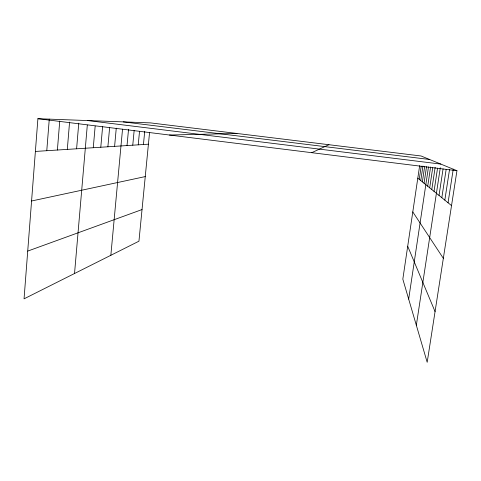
<?xml version="1.0" encoding="UTF-8"?>
<svg xmlns="http://www.w3.org/2000/svg" width="481" height="481" viewBox="0 0 481 481"><rect width="100%" height="100%" fill="white"/><g stroke="black" fill="none" stroke-linecap="round" stroke-linejoin="round"><path stroke-width="0.72" d="M419.66 165.602L402.825 279.142L427.188 362.289L456.95 170.701L421.085 155.988L150.499 122.889L37.903 118.711L24.05 298.839L138.943 241.197L149.567 132.437M46.777 150.715L49.272 119.132M57.395 150.03L59.74 121.014M67.31 149.393L69.571 122.102M76.599 148.797L78.764 123.166M74.531 273.509L87.314 125.048M93.278 147.727L95.172 126.076M100.788 147.246L102.645 126.353M107.888 146.789L109.638 127.369M114.604 146.356L116.264 128.18M110.846 255.291L122.529 129.173M127.02 145.563L128.529 129.431M132.768 145.19L134.163 130.429M138.233 144.841L139.52 131.445M143.446 144.504L144.715 131.427M419.24 179.353L421.206 166.149M420.761 180.585L422.931 166.017M422.36 181.884L424.633 166.666M424.05 183.255L426.533 166.648M408.67 299.098L428.493 166.901M427.705 186.225L430.597 166.967M429.689 187.843L432.708 167.833M431.794 189.556L435.161 167.28M434.03 191.372L437.554 168.14M416.336 325.246L440.301 167.749M439.021 195.43L443.073 168.915M441.823 197.703L446.164 169.366M444.823 200.138L449.579 169.24M448.051 202.766L453.24 169.18M311.742 152.681L328.938 144.715M27.724 251.094L142.033 209.566M31.578 200.992L145.256 176.587M35.384 151.443L148.419 144.186M169.438 135.029L236.983 133.465M123.202 121.873L429.605 159.482M87.698 120.557L440.855 164.093M37.903 118.711L456.95 170.701M417.797 178.174L451.533 205.591M412.794 211.917L443.338 258.339M407.702 246.242L435.064 311.604"/></g></svg>
